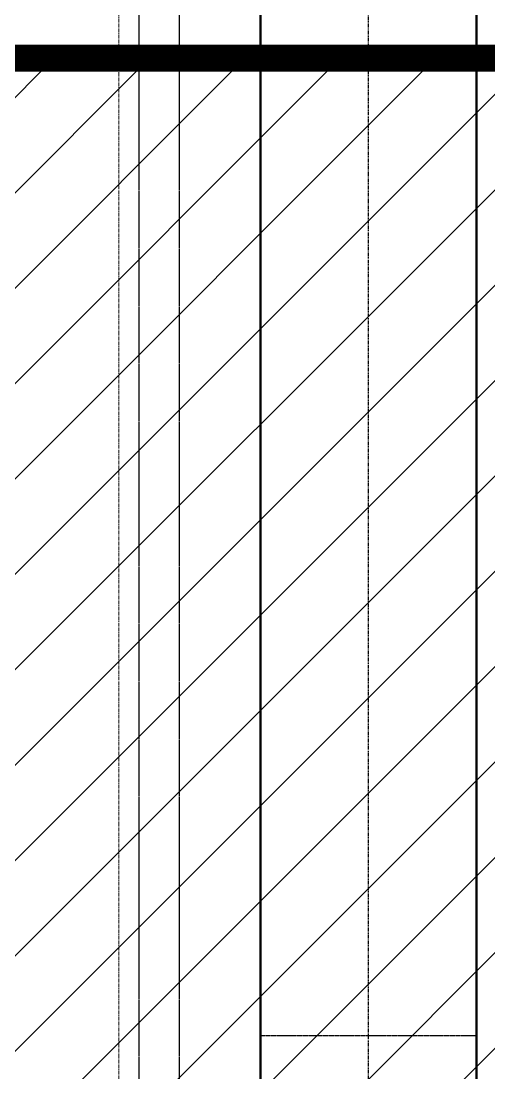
# Model space of a CAD drawing. Header units: inches. Extents: x 0 to 235202, y 0 to 184293.
# Drawn here: x 186139 to 187873, y 129127 to 133027 of the extents above; entities that cross this region are included whole.
import ezdxf
from ezdxf.enums import TextEntityAlignment as Align

# ---------------------------------------------------------------- set-up
doc = ezdxf.new("R2010")
doc.units = ezdxf.units.IN
doc.header["$MEASUREMENT"] = 0
for name, pattern in [('CENTER', [2, 1.25, -0.25, 0.25, -0.25]), ('HIDDEN', [0.375, 0.25, -0.125]), ('PHANTOM2', [1.25, 0.625, -0.125, 0.125, -0.125, 0.125, -0.125])]:
    doc.linetypes.add(name, pattern=pattern)
doc.layers.add('.5', color=8, linetype='Continuous', lineweight=0)
doc.layers.add('DIM', color=251, linetype='Continuous', lineweight=0)
for name, color, linetype in [('2', 2, 'HIDDEN'), ('71-12459_XREF-T-BLK_A1$0$BORDER', 6, 'Continuous'), ('GRID_TXT45', 4, 'Continuous'), ('M-HVAC-EQPM-NEW', 5, 'Continuous'), ('M-X-BKGD', 8, 'Continuous'), ('WINDOW ELEV', 3, 'Continuous')]:
    doc.layers.add(name, color=color, linetype=linetype)
doc.styles.add('SIMPLEX', font='simplex.shx')

# ---------------------------------------------------------------- blocks, each defined once
blk = doc.blocks.new('FLOOR PLAN REV 2')
at = {"layer": '.5', "color": 8, "linetype": 'CENTER', "ltscale": 10}
blk.add_line((112026.8, 216570.9), (112026.8, 247855.7), dxfattribs=at)
at = {"color": 8, "linetype": 'PHANTOM2', "ltscale": 20}
blk.add_line((112951.8, 225555.2), (112951.8, 235699.4), dxfattribs=at)
at = {"layer": '2', "color": 8}
blk.add_line((113351.8, 229092), (112551.8, 229092), dxfattribs=at)
at = {"layer": 'DIM', "color": 8, "lineweight": 50}
for p, q in [((112551.8, 226564.4), (112551.8, 234992)), ((113351.8, 226564.4), (113351.8, 234992))]:
    blk.add_line(p, q, dxfattribs=at)
at = {"layer": 'DIM', "color": 8, "linetype": 'HIDDEN', "lineweight": 25, "ltscale": 10}
for p, q in [((112101.8, 227342.2), (112101.8, 233142.2)), ((112251.8, 227342.2), (112251.8, 233142.2))]:
    blk.add_line(p, q, dxfattribs=at)
at = {"layer": 'GRID_TXT45', "color": 8, "style": 'SIMPLEX'}
for p in [(53803.1, 233267.6), (53803.1, 227018.5), (53803.1, 220768)]:
    blk.add_attdef('GRD_TXT', text='', height=450, rotation=180, dxfattribs=at).set_placement(p, align=Align.MIDDLE_CENTER)
blk = doc.blocks.new('PLAN REV 1')
at = {"layer": 'WINDOW ELEV', "color": 1}
blk.add_blockref('FLOOR PLAN REV 2', (115854.5, -22751.9), dxfattribs=at)

msp = doc.modelspace()

# ---------------------------------------------------------------- hatches: boundary and pattern name
at = {"layer": 'M-HVAC-EQPM-NEW'}
h = msp.add_hatch(dxfattribs=at)
h.set_pattern_fill('ANSI31', color=8, scale=2000)
h.set_pattern_definition([(45, (-41380.03, -77074.9), (-176.7767, 176.7767), [])])
h.paths.add_polyline_path([(148917.3, 132888.6), (189081.7, 132888.6), (189081.7, 127797), (176827.3, 127797), (176827.3, 129426.6), (148917.3, 129426.6)])

# ---------------------------------------------------------------- linework, layer by layer
at = {"layer": '71-12459_XREF-T-BLK_A1$0$BORDER', "color": 1, "linetype": 'HIDDEN', "ltscale": 30, "const_width": 100, "flags": 128}
msp.add_lwpolyline([(148917.3, 132888.6), (189081.7, 132888.6), (189081.7, 127797), (176827.3, 127797), (176827.3, 129426.6), (148917.3, 129426.6)], close=True, dxfattribs=at)

# ---------------------------------------------------------------- block references
at = {"layer": 'M-X-BKGD', "color": 8}
msp.add_blockref('PLAN REV 1', (-41380, -77074.9), dxfattribs=at)

doc.saveas('drawing.dxf')
